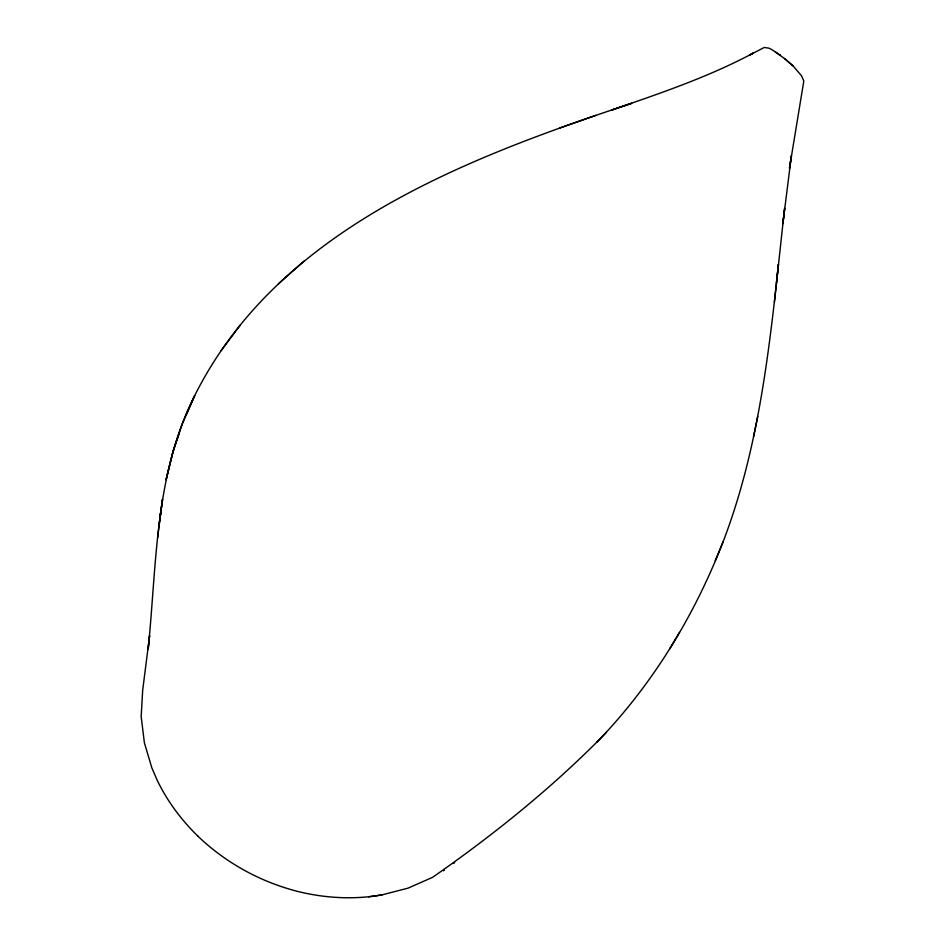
<?xml version="1.0" encoding="UTF-8"?>
<svg xmlns="http://www.w3.org/2000/svg" width="945" height="945" viewBox="0 0 945 945"><rect width="100%" height="100%" fill="white"/><g stroke="black" fill="none" stroke-linecap="round" stroke-linejoin="round"><path stroke-width="1.42" d="M596.933 742.12C652.298 685.019 694.492 615.727 723.126 541.698C763.903 435.314 771.923 320.532 784.633 208.361L782.862 223.693L791.402 155.724L789.453 168.352L803.805 81.069L801.691 75.99L793.127 65.996L784.74 58.684L772.065 49.754L769.041 48.195L764.269 47.463L749.385 55.2L753.319 53.05C708.254 77.183 659.598 93.496 611.427 110.152L631.673 103.336C465.637 158.406 278.066 229.021 194.67 395.648C154.732 474.189 156.787 564.011 148.152 649.463L149.605 635.631L142.671 690.346L141.171 716.499L144.372 742.735L151.802 767.753L157.248 780.381C167.336 801.23 181.357 820.036 197.918 836.183L198.06 836.313M774.392 302.223L778.42 264.293L776.483 282.827M159.776 520.293L161.063 509.579L157.614 537.835M158.76 527.499L162.516 499.267L160.036 517.553M753.519 436.767L757.748 416.45M179.326 432.645L173.065 451.367L166.096 479.658L173.065 451.367L182.539 423.277L194.67 395.648L186.307 414.595M715.235 560.692L723.126 541.698M669.639 648.979L679.455 632.418M221.165 350.619L240.443 324.856M606.442 732.363C553.971 786.323 494.247 834.435 432.515 877.362L407.886 888.205L381.709 894.939C354.068 899.782 325.541 898.234 298.337 891.584L298.159 891.537C260.725 882.098 225.796 862.927 197.918 836.183M304.302 260.867L278.432 283.807M453.482 863.47L454.639 862.631M443.37 870.817L444.493 870.014M595.799 115.396L559.393 128.13M368.668 896.781L382.146 894.88M775.762 52.093L780.511 55.436L780.015 55.082M784.504 58.519L792.843 65.748"/></g></svg>
